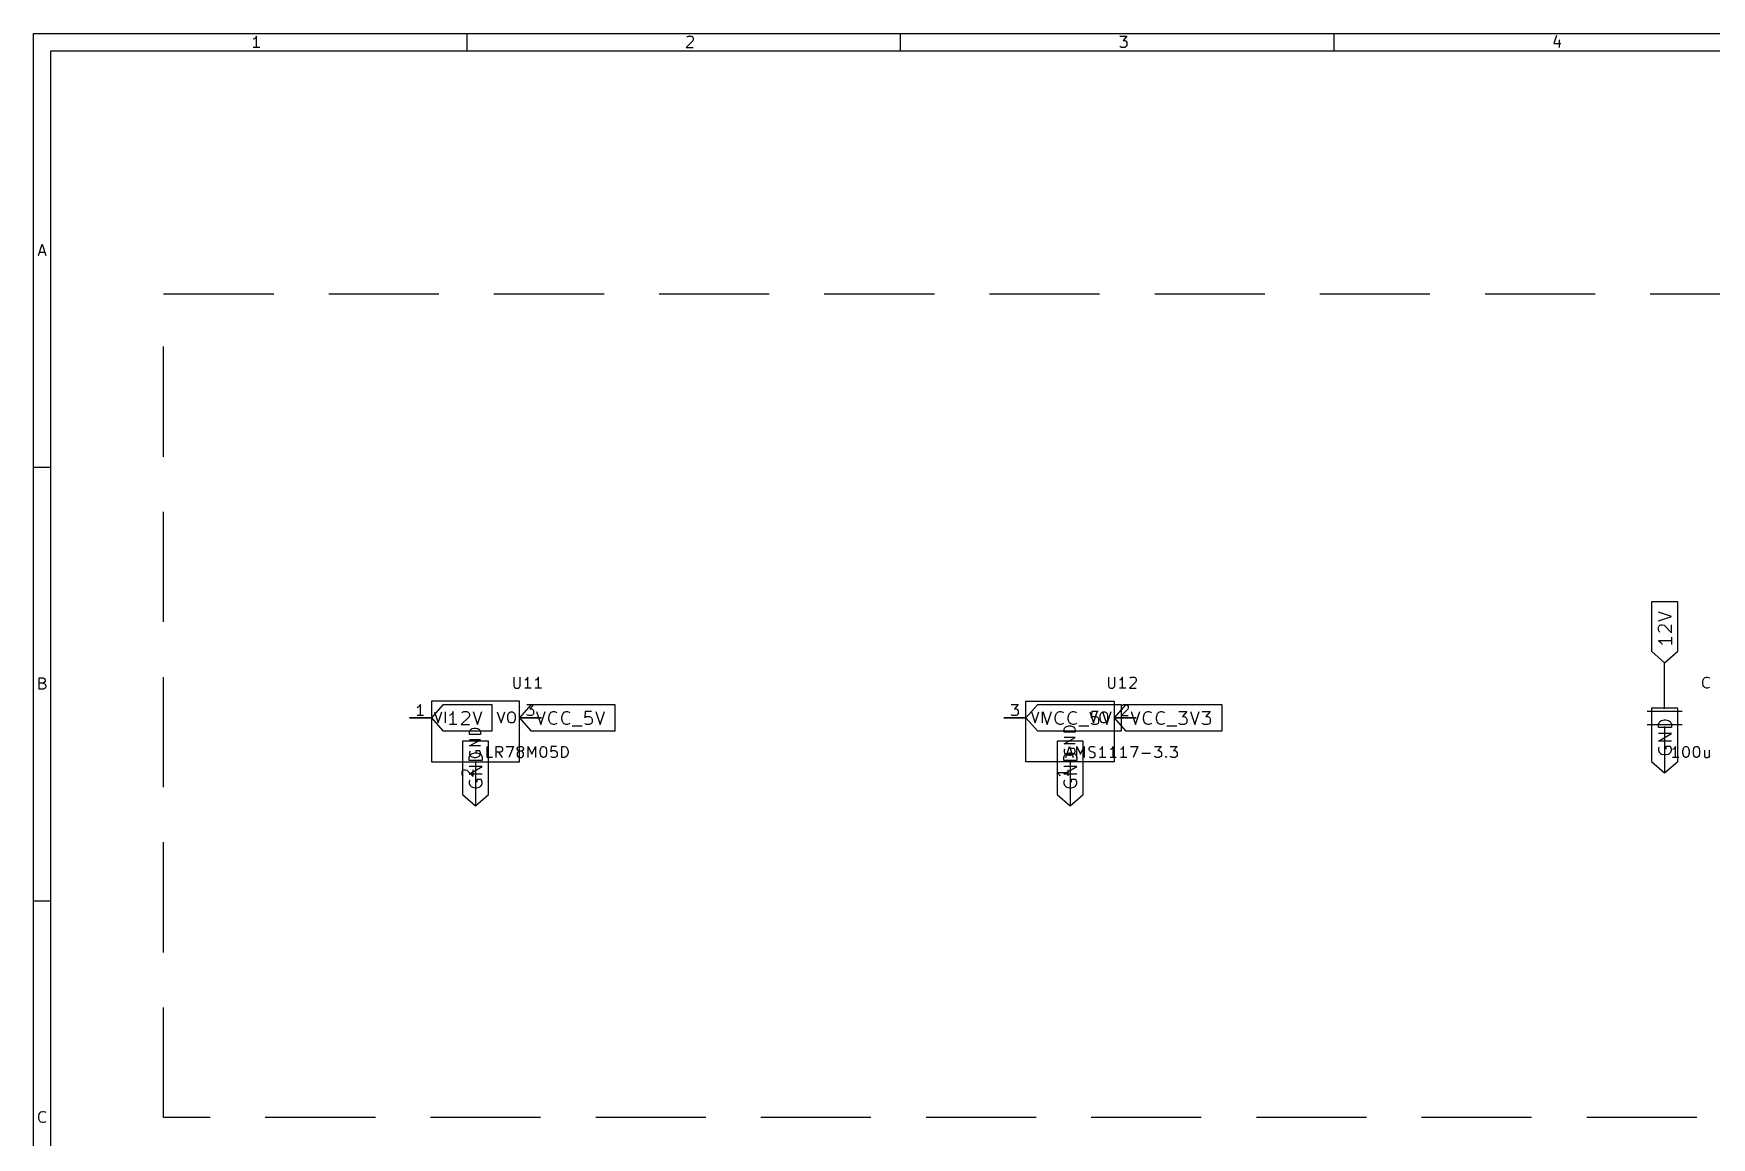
# Model space of a CAD drawing. Extents: x 0.4 to 37.4, y -23 to -0.4.
# Drawn here: x 0.39 to 8.01, y -5.41 to -0.39 of the extents above; entities that cross this region are included whole.
import ezdxf

# ---------------------------------------------------------------- set-up
doc = ezdxf.new("R2010")
doc.units = 0
doc.header["$MEASUREMENT"] = 0
doc.linetypes.add('DASHED', pattern=[0.75, 0.5, -0.25])
for name, color, linetype in [('BLUE3', 171, 'CONTINUOUS'), ('CYAN2', 4, 'CONTINUOUS'), ('GREEN3', 91, 'CONTINUOUS'), ('LYELLOW', 51, 'CONTINUOUS'), ('RED2', 1, 'CONTINUOUS'), ('RED3', 11, 'CONTINUOUS')]:
    doc.layers.add(name, color=color, linetype=linetype)

msp = doc.modelspace()

# ---------------------------------------------------------------- linework, layer by layer
at = {"layer": 'BLUE3', "linetype": 'DASHED'}
for p, q in [((0.9843, -1.5748), (25.1961, -1.5748)), ((0.9843, -5.315), (0.9843, -1.5748)), ((25.1961, -5.315), (0.9843, -5.315))]:
    msp.add_line(p, q, dxfattribs=at)
at = {"layer": 'CYAN2', "linetype": 'CONTINUOUS'}
for p, q in [((2.5743, -3.3153), (2.5743, -3.3558)), ((2.6029, -3.3558), (2.6029, -3.3153)), ((2.6291, -3.3272), (2.6243, -3.3296)), ((2.6338, -3.3225), (2.6291, -3.3272)), ((2.6386, -3.3153), (2.6338, -3.3225)), ((2.6386, -3.3653), (2.6386, -3.3153)), ((2.6767, -3.3272), (2.6719, -3.3296)), ((2.6815, -3.3225), (2.6767, -3.3272)), ((2.6862, -3.3153), (2.6815, -3.3225)), ((2.6862, -3.3653), (2.6862, -3.3153)), ((5.2743, -3.3153), (5.2743, -3.3558)), ((5.3029, -3.3558), (5.3029, -3.3153)), ((5.3291, -3.3272), (5.3243, -3.3296)), ((5.3338, -3.3225), (5.3291, -3.3272)), ((5.3386, -3.3153), (5.3338, -3.3225)), ((5.3386, -3.3653), (5.3386, -3.3153)), ((5.3981, -3.3368), (5.3696, -3.3653)), ((5.3719, -3.3201), (5.3743, -3.3177)), ((5.3743, -3.3177), (5.3791, -3.3153)), ((5.3791, -3.3153), (5.391, -3.3153)), ((5.391, -3.3153), (5.3957, -3.3177)), ((5.3957, -3.3177), (5.3981, -3.3201)), ((5.3981, -3.3201), (5.4005, -3.3248)), ((5.4005, -3.3296), (5.3981, -3.3368)), ((5.4005, -3.3248), (5.4005, -3.3296)), ((7.9731, -3.3368), (7.9755, -3.3272)), ((7.9731, -3.3439), (7.9731, -3.3368)), ((7.9755, -3.3534), (7.9731, -3.3439)), ((7.9755, -3.3272), (7.9779, -3.3225)), ((7.9779, -3.3225), (7.9826, -3.3177)), ((7.9826, -3.3177), (7.9898, -3.3153)), ((7.9898, -3.3153), (7.9946, -3.3153)), ((7.9946, -3.3153), (8.0017, -3.3177)), ((8.0017, -3.3177), (8.0041, -3.3201)), ((2.5743, -3.3558), (2.5767, -3.3606)), ((2.5767, -3.3606), (2.5791, -3.3629)), ((2.5791, -3.3629), (2.5838, -3.3653)), ((2.5838, -3.3653), (2.5934, -3.3653)), ((2.5934, -3.3653), (2.5981, -3.3629)), ((2.5981, -3.3629), (2.6005, -3.3606)), ((2.6005, -3.3606), (2.6029, -3.3558)), ((2.6529, -3.3653), (2.6243, -3.3653)), ((2.7005, -3.3653), (2.6719, -3.3653)), ((5.2743, -3.3558), (5.2767, -3.3606)), ((5.2767, -3.3606), (5.2791, -3.3629)), ((5.2791, -3.3629), (5.2838, -3.3653)), ((5.2838, -3.3653), (5.2934, -3.3653)), ((5.2934, -3.3653), (5.2981, -3.3629)), ((5.2981, -3.3629), (5.3005, -3.3606)), ((5.3005, -3.3606), (5.3029, -3.3558)), ((5.3529, -3.3653), (5.3243, -3.3653)), ((5.3696, -3.3653), (5.4005, -3.3653)), ((7.9779, -3.3582), (7.9755, -3.3534)), ((7.9826, -3.3629), (7.9779, -3.3582)), ((7.9898, -3.3653), (7.9826, -3.3629)), ((7.9946, -3.3653), (7.9898, -3.3653)), ((8.0017, -3.3629), (7.9946, -3.3653)), ((8.0041, -3.3606), (8.0017, -3.3629)), ((2.2148, -3.4731), (2.2314, -3.5231)), ((2.2314, -3.5231), (2.2481, -3.4731)), ((2.2648, -3.5231), (2.2648, -3.4731)), ((2.4995, -3.4731), (2.5162, -3.5231)), ((2.5162, -3.5231), (2.5329, -3.4731)), ((2.5471, -3.4898), (2.5495, -3.4803)), ((2.5471, -3.5065), (2.5471, -3.4898)), ((2.5495, -3.4803), (2.5543, -3.4755)), ((2.5543, -3.4755), (2.559, -3.4731)), ((2.559, -3.4731), (2.5686, -3.4731)), ((2.5686, -3.4731), (2.5733, -3.4755)), ((2.5733, -3.4755), (2.5781, -3.4803)), ((2.5781, -3.4803), (2.5805, -3.4898)), ((2.5805, -3.4898), (2.5805, -3.5065)), ((4.9248, -3.4731), (4.9414, -3.5231)), ((4.9414, -3.5231), (4.9581, -3.4731)), ((4.9748, -3.5231), (4.9748, -3.4731)), ((5.1895, -3.4731), (5.2062, -3.5231)), ((5.2062, -3.5231), (5.2229, -3.4731)), ((5.2371, -3.4898), (5.2395, -3.4803)), ((5.2371, -3.5065), (5.2371, -3.4898)), ((5.2395, -3.4803), (5.2443, -3.4755)), ((5.2443, -3.4755), (5.249, -3.4731)), ((5.249, -3.4731), (5.2586, -3.4731)), ((5.2586, -3.4731), (5.2633, -3.4755)), ((5.2633, -3.4755), (5.2681, -3.4803)), ((5.2681, -3.4803), (5.2705, -3.4898)), ((5.2705, -3.4898), (5.2705, -3.5065)), ((2.3731, -3.5638), (2.3755, -3.5567)), ((2.3731, -3.5757), (2.3731, -3.5638)), ((2.4231, -3.5757), (2.3731, -3.5757)), ((2.3755, -3.5567), (2.3803, -3.5519)), ((2.3803, -3.5519), (2.385, -3.5495)), ((2.385, -3.5495), (2.3946, -3.5471)), ((2.3946, -3.5471), (2.4017, -3.5471)), ((2.4017, -3.5471), (2.4112, -3.5495)), ((2.4112, -3.5495), (2.416, -3.5519)), ((2.416, -3.5519), (2.4208, -3.5567)), ((2.4208, -3.5567), (2.4231, -3.5638)), ((2.4231, -3.5638), (2.4231, -3.5757)), ((2.5495, -3.516), (2.5471, -3.5065)), ((2.5543, -3.5208), (2.5495, -3.516)), ((2.559, -3.5231), (2.5543, -3.5208)), ((2.5686, -3.5231), (2.559, -3.5231)), ((2.5733, -3.5208), (2.5686, -3.5231)), ((2.5781, -3.516), (2.5733, -3.5208)), ((2.5805, -3.5065), (2.5781, -3.516)), ((5.0731, -3.5538), (5.0755, -3.5467)), ((5.0731, -3.5657), (5.0731, -3.5538)), ((5.1231, -3.5657), (5.0731, -3.5657)), ((5.0755, -3.5467), (5.0803, -3.5419)), ((5.0803, -3.5419), (5.085, -3.5395)), ((5.085, -3.5395), (5.0946, -3.5371)), ((5.0946, -3.5371), (5.1017, -3.5371)), ((5.1017, -3.5371), (5.1112, -3.5395)), ((5.1112, -3.5395), (5.116, -3.5419)), ((5.116, -3.5419), (5.1208, -3.5467)), ((5.1208, -3.5467), (5.1231, -3.5538)), ((5.1231, -3.5538), (5.1231, -3.5657)), ((5.2395, -3.516), (5.2371, -3.5065)), ((5.2443, -3.5208), (5.2395, -3.516)), ((5.249, -3.5231), (5.2443, -3.5208)), ((5.2586, -3.5231), (5.249, -3.5231)), ((5.2633, -3.5208), (5.2586, -3.5231)), ((5.2681, -3.516), (5.2633, -3.5208)), ((5.2705, -3.5065), (5.2681, -3.516)), ((2.3731, -3.6281), (2.4231, -3.5995)), ((2.4231, -3.5995), (2.3731, -3.5995)), ((2.4231, -3.6281), (2.3731, -3.6281)), ((2.3755, -3.6519), (2.3731, -3.6567)), ((2.3731, -3.6567), (2.3731, -3.6638)), ((2.4184, -3.6495), (2.4017, -3.6495)), ((2.4017, -3.6495), (2.4017, -3.659)), ((2.4208, -3.6519), (2.4184, -3.6495)), ((2.4231, -3.659), (2.4208, -3.6519)), ((2.4541, -3.6803), (2.4541, -3.6303)), ((2.4946, -3.6803), (2.4946, -3.6303)), ((2.4946, -3.6303), (2.5136, -3.6303)), ((2.5136, -3.6565), (2.4946, -3.6565)), ((2.5231, -3.6803), (2.5065, -3.6565)), ((2.5136, -3.6303), (2.5184, -3.6327)), ((2.5184, -3.6541), (2.5136, -3.6565)), ((2.5184, -3.6327), (2.5207, -3.635)), ((2.5207, -3.6517), (2.5184, -3.6541)), ((2.5207, -3.635), (2.5231, -3.6398)), ((2.5231, -3.647), (2.5207, -3.6517)), ((2.5231, -3.6398), (2.5231, -3.647)), ((2.5398, -3.6303), (2.5731, -3.6303)), ((2.5731, -3.6303), (2.5517, -3.6803)), ((2.5898, -3.6398), (2.5922, -3.635)), ((2.5898, -3.6422), (2.5898, -3.6398)), ((2.5922, -3.647), (2.5898, -3.6422)), ((2.5922, -3.6565), (2.5898, -3.6612)), ((2.5922, -3.635), (2.5946, -3.6327)), ((2.5946, -3.6493), (2.5922, -3.647)), ((2.5946, -3.6541), (2.5922, -3.6565)), ((2.5946, -3.6327), (2.5993, -3.6303)), ((2.5993, -3.6517), (2.5946, -3.6493)), ((2.5993, -3.6517), (2.5946, -3.6541)), ((2.5993, -3.6303), (2.6088, -3.6303)), ((2.6088, -3.6517), (2.5993, -3.6517)), ((2.6088, -3.6303), (2.6136, -3.6327)), ((2.6136, -3.6493), (2.6088, -3.6517)), ((2.6136, -3.6541), (2.6088, -3.6517)), ((2.6136, -3.6327), (2.616, -3.635)), ((2.616, -3.647), (2.6136, -3.6493)), ((2.616, -3.6565), (2.6136, -3.6541)), ((2.616, -3.635), (2.6184, -3.6398)), ((2.6184, -3.6422), (2.616, -3.647)), ((2.6184, -3.6612), (2.616, -3.6565)), ((2.6184, -3.6398), (2.6184, -3.6422)), ((2.6398, -3.6803), (2.6398, -3.6303)), ((2.6398, -3.6303), (2.6565, -3.666)), ((2.6565, -3.666), (2.6731, -3.6303)), ((2.6731, -3.6303), (2.6731, -3.6803)), ((2.6946, -3.6493), (2.6969, -3.6398)), ((2.6946, -3.6612), (2.6946, -3.6493)), ((2.6969, -3.6398), (2.6993, -3.635)), ((2.6993, -3.635), (2.7017, -3.6327)), ((2.7017, -3.6327), (2.7065, -3.6303)), ((2.7065, -3.6303), (2.7112, -3.6303)), ((2.7112, -3.6303), (2.716, -3.6327)), ((2.716, -3.6327), (2.7184, -3.635)), ((2.7184, -3.635), (2.7207, -3.6398)), ((2.7207, -3.6398), (2.7231, -3.6493)), ((2.7231, -3.6493), (2.7231, -3.6612)), ((2.7446, -3.6303), (2.7422, -3.6541)), ((2.7422, -3.6541), (2.7446, -3.6517)), ((2.7684, -3.6303), (2.7446, -3.6303)), ((2.7446, -3.6517), (2.7493, -3.6493)), ((2.7493, -3.6493), (2.7612, -3.6493)), ((2.7612, -3.6493), (2.766, -3.6517)), ((2.766, -3.6517), (2.7684, -3.6541)), ((2.7684, -3.6541), (2.7707, -3.6589)), ((2.7922, -3.6803), (2.7922, -3.6303)), ((2.7922, -3.6303), (2.8041, -3.6303)), ((2.8041, -3.6303), (2.8112, -3.6327)), ((2.8112, -3.6327), (2.816, -3.6374)), ((2.816, -3.6374), (2.8184, -3.6422)), ((2.8184, -3.6422), (2.8207, -3.6517)), ((2.8207, -3.6517), (2.8207, -3.6589)), ((5.0731, -3.6181), (5.1231, -3.5895)), ((5.1231, -3.5895), (5.0731, -3.5895)), ((5.1231, -3.6181), (5.0731, -3.6181)), ((5.0755, -3.6419), (5.0731, -3.6467)), ((5.0731, -3.6467), (5.0731, -3.6538)), ((5.0731, -3.6538), (5.0755, -3.6609)), ((5.0815, -3.6803), (5.0981, -3.6303)), ((5.0981, -3.6303), (5.1148, -3.6803)), ((5.1184, -3.6395), (5.1017, -3.6395)), ((5.1017, -3.6395), (5.1017, -3.649)), ((5.1208, -3.6419), (5.1184, -3.6395)), ((5.1231, -3.649), (5.1208, -3.6419)), ((5.1208, -3.6609), (5.1231, -3.6538)), ((5.1231, -3.6538), (5.1231, -3.649)), ((5.1315, -3.6803), (5.1315, -3.6303)), ((5.1315, -3.6303), (5.1481, -3.666)), ((5.1481, -3.666), (5.1648, -3.6303)), ((5.1648, -3.6303), (5.1648, -3.6803)), ((5.1862, -3.6398), (5.1886, -3.635)), ((5.1862, -3.6446), (5.1862, -3.6398)), ((5.1886, -3.6493), (5.1862, -3.6446)), ((5.1886, -3.635), (5.191, -3.6327)), ((5.191, -3.6517), (5.1886, -3.6493)), ((5.191, -3.6327), (5.1957, -3.6303)), ((5.1957, -3.6541), (5.191, -3.6517)), ((5.1957, -3.6303), (5.2076, -3.6303)), ((5.2053, -3.6565), (5.1957, -3.6541)), ((5.21, -3.6589), (5.2053, -3.6565)), ((5.2076, -3.6303), (5.2148, -3.6327)), ((5.2386, -3.6422), (5.2338, -3.6446)), ((5.2434, -3.6374), (5.2386, -3.6422)), ((5.2481, -3.6303), (5.2434, -3.6374)), ((5.2481, -3.6803), (5.2481, -3.6303)), ((5.2862, -3.6422), (5.2815, -3.6446)), ((5.291, -3.6374), (5.2862, -3.6422)), ((5.2957, -3.6303), (5.291, -3.6374)), ((5.2957, -3.6803), (5.2957, -3.6303)), ((5.3338, -3.6422), (5.3291, -3.6446)), ((5.3386, -3.6374), (5.3338, -3.6422)), ((5.3434, -3.6303), (5.3386, -3.6374)), ((5.3434, -3.6803), (5.3434, -3.6303)), ((5.3743, -3.6303), (5.4076, -3.6303)), ((5.4076, -3.6303), (5.3862, -3.6803)), ((5.4838, -3.6303), (5.5148, -3.6303)), ((5.5148, -3.6303), (5.4981, -3.6493)), ((5.4981, -3.6493), (5.5053, -3.6493)), ((5.5053, -3.6493), (5.51, -3.6517)), ((5.51, -3.6517), (5.5124, -3.6541)), ((5.5124, -3.6541), (5.5148, -3.6589)), ((5.5553, -3.6303), (5.5862, -3.6303)), ((5.5862, -3.6303), (5.5696, -3.6493)), ((5.5696, -3.6493), (5.5767, -3.6493)), ((5.5767, -3.6493), (5.5815, -3.6517)), ((5.5815, -3.6517), (5.5838, -3.6541)), ((5.5838, -3.6541), (5.5862, -3.6589)), ((7.8398, -3.6422), (7.835, -3.6446)), ((7.8446, -3.6374), (7.8398, -3.6422)), ((7.8493, -3.6303), (7.8446, -3.6374)), ((7.8493, -3.6803), (7.8493, -3.6303)), ((7.8826, -3.6493), (7.885, -3.6398)), ((7.8826, -3.6612), (7.8826, -3.6493)), ((7.885, -3.6398), (7.8874, -3.635)), ((7.8874, -3.635), (7.8898, -3.6327)), ((7.8898, -3.6327), (7.8946, -3.6303)), ((7.8946, -3.6303), (7.8993, -3.6303)), ((7.8993, -3.6303), (7.9041, -3.6327)), ((7.9041, -3.6327), (7.9065, -3.635)), ((7.9065, -3.635), (7.9088, -3.6398)), ((7.9088, -3.6398), (7.9112, -3.6493)), ((7.9112, -3.6493), (7.9112, -3.6612)), ((7.9303, -3.6493), (7.9326, -3.6398)), ((7.9303, -3.6612), (7.9303, -3.6493)), ((7.9326, -3.6398), (7.935, -3.635)), ((7.935, -3.635), (7.9374, -3.6327)), ((7.9374, -3.6327), (7.9422, -3.6303)), ((7.9422, -3.6303), (7.9469, -3.6303)), ((7.9469, -3.6303), (7.9517, -3.6327)), ((7.9517, -3.6327), (7.9541, -3.635)), ((7.9541, -3.635), (7.9565, -3.6398)), ((7.9565, -3.6398), (7.9588, -3.6493)), ((7.9588, -3.6493), (7.9588, -3.6612)), ((7.9803, -3.647), (7.9803, -3.6731)), ((8.0017, -3.647), (8.0017, -3.6803)), ((2.3731, -3.6638), (2.3755, -3.6709)), ((2.3755, -3.6709), (2.3803, -3.6757)), ((2.3803, -3.6757), (2.385, -3.6781)), ((2.385, -3.6781), (2.3946, -3.6805)), ((2.3946, -3.6805), (2.4017, -3.6805)), ((2.4017, -3.6805), (2.4112, -3.6781)), ((2.4112, -3.6781), (2.416, -3.6757)), ((2.416, -3.6757), (2.4208, -3.6709)), ((2.4208, -3.6709), (2.4231, -3.6638)), ((2.4231, -3.6638), (2.4231, -3.659)), ((2.4779, -3.6803), (2.4541, -3.6803)), ((2.5898, -3.6612), (2.5898, -3.6708)), ((2.5898, -3.6708), (2.5922, -3.6755)), ((2.5922, -3.6755), (2.5946, -3.6779)), ((2.5946, -3.6779), (2.5993, -3.6803)), ((2.5993, -3.6803), (2.6088, -3.6803)), ((2.6088, -3.6803), (2.6136, -3.6779)), ((2.6136, -3.6779), (2.616, -3.6755)), ((2.616, -3.6755), (2.6184, -3.6708)), ((2.6184, -3.6708), (2.6184, -3.6612)), ((2.6969, -3.6708), (2.6946, -3.6612)), ((2.6993, -3.6755), (2.6969, -3.6708)), ((2.7017, -3.6779), (2.6993, -3.6755)), ((2.7065, -3.6803), (2.7017, -3.6779)), ((2.7112, -3.6803), (2.7065, -3.6803)), ((2.716, -3.6779), (2.7112, -3.6803)), ((2.7184, -3.6755), (2.716, -3.6779)), ((2.7207, -3.6708), (2.7184, -3.6755)), ((2.7231, -3.6612), (2.7207, -3.6708)), ((2.7446, -3.6779), (2.7422, -3.6755)), ((2.7493, -3.6803), (2.7446, -3.6779)), ((2.7612, -3.6803), (2.7493, -3.6803)), ((2.766, -3.6779), (2.7612, -3.6803)), ((2.7684, -3.6755), (2.766, -3.6779)), ((2.7707, -3.6708), (2.7684, -3.6755)), ((2.7707, -3.6589), (2.7707, -3.6708)), ((2.8041, -3.6803), (2.7922, -3.6803)), ((2.8112, -3.6779), (2.8041, -3.6803)), ((2.816, -3.6731), (2.8112, -3.6779)), ((2.8184, -3.6684), (2.816, -3.6731)), ((2.8207, -3.6589), (2.8184, -3.6684)), ((5.0755, -3.6609), (5.0803, -3.6657)), ((5.0803, -3.6657), (5.085, -3.6681)), ((5.085, -3.6681), (5.0946, -3.6705)), ((5.0862, -3.666), (5.11, -3.666)), ((5.0946, -3.6705), (5.1017, -3.6705)), ((5.1017, -3.6705), (5.1112, -3.6681)), ((5.1112, -3.6681), (5.116, -3.6657)), ((5.116, -3.6657), (5.1208, -3.6609)), ((5.1862, -3.6779), (5.1934, -3.6803)), ((5.1934, -3.6803), (5.2053, -3.6803)), ((5.2053, -3.6803), (5.21, -3.6779)), ((5.2124, -3.6612), (5.21, -3.6589)), ((5.21, -3.6779), (5.2124, -3.6755)), ((5.2148, -3.666), (5.2124, -3.6612)), ((5.2124, -3.6755), (5.2148, -3.6708)), ((5.2148, -3.6708), (5.2148, -3.666)), ((5.2624, -3.6803), (5.2338, -3.6803)), ((5.31, -3.6803), (5.2815, -3.6803)), ((5.3576, -3.6803), (5.3291, -3.6803)), ((5.4267, -3.6612), (5.4648, -3.6612)), ((5.4862, -3.6779), (5.4838, -3.6755)), ((5.491, -3.6803), (5.4862, -3.6779)), ((5.5053, -3.6803), (5.491, -3.6803)), ((5.51, -3.6779), (5.5053, -3.6803)), ((5.5124, -3.6755), (5.51, -3.6779)), ((5.5148, -3.6708), (5.5124, -3.6755)), ((5.5148, -3.6589), (5.5148, -3.6708)), ((5.5338, -3.6779), (5.5362, -3.6755)), ((5.5362, -3.6803), (5.5338, -3.6779)), ((5.5362, -3.6755), (5.5386, -3.6779)), ((5.5362, -3.6755), (5.5362, -3.6803)), ((5.5386, -3.6779), (5.5362, -3.6803)), ((5.5576, -3.6779), (5.5553, -3.6755)), ((5.5624, -3.6803), (5.5576, -3.6779)), ((5.5767, -3.6803), (5.5624, -3.6803)), ((5.5815, -3.6779), (5.5767, -3.6803)), ((5.5838, -3.6755), (5.5815, -3.6779)), ((5.5862, -3.6708), (5.5838, -3.6755)), ((5.5862, -3.6589), (5.5862, -3.6708)), ((7.8636, -3.6803), (7.835, -3.6803)), ((7.885, -3.6708), (7.8826, -3.6612)), ((7.8874, -3.6755), (7.885, -3.6708)), ((7.8898, -3.6779), (7.8874, -3.6755)), ((7.8946, -3.6803), (7.8898, -3.6779)), ((7.8993, -3.6803), (7.8946, -3.6803)), ((7.9041, -3.6779), (7.8993, -3.6803)), ((7.9065, -3.6755), (7.9041, -3.6779)), ((7.9088, -3.6708), (7.9065, -3.6755)), ((7.9112, -3.6612), (7.9088, -3.6708)), ((7.9326, -3.6708), (7.9303, -3.6612)), ((7.935, -3.6755), (7.9326, -3.6708)), ((7.9374, -3.6779), (7.935, -3.6755)), ((7.9422, -3.6803), (7.9374, -3.6779)), ((7.9469, -3.6803), (7.9422, -3.6803)), ((7.9517, -3.6779), (7.9469, -3.6803)), ((7.9541, -3.6755), (7.9517, -3.6779)), ((7.9565, -3.6708), (7.9541, -3.6755)), ((7.9588, -3.6612), (7.9565, -3.6708)), ((7.9803, -3.6731), (7.9826, -3.6779)), ((7.9826, -3.6779), (7.9874, -3.6803)), ((7.9874, -3.6803), (7.9946, -3.6803)), ((7.9946, -3.6803), (7.9993, -3.6779)), ((7.9993, -3.6779), (8.0017, -3.6755))]:
    msp.add_line(p, q, dxfattribs=at)
at = {"layer": 'GREEN3', "linetype": 'CONTINUOUS'}
for p, q in [((7.8, -3.35), (7.8, -3.25)), ((2.1, -3.5), (2.2, -3.5)), ((2.7, -3.5), (2.6, -3.5)), ((4.8, -3.5), (4.9, -3.5)), ((5.4, -3.5), (5.3, -3.5)), ((7.8, -3.65), (7.8, -3.75)), ((2.4, -3.8), (2.4, -3.9)), ((5.1, -3.8), (5.1, -3.9))]:
    msp.add_line(p, q, dxfattribs=at)
at = {"layer": 'LYELLOW', "linetype": 'CONTINUOUS'}
for p, q in [((2.2, -3.425), (2.2, -3.7)), ((2.6, -3.425), (2.2, -3.425)), ((2.6, -3.7), (2.6, -3.425)), ((4.9, -3.7), (4.9, -3.425)), ((4.9, -3.425), (5.3, -3.425)), ((5.3, -3.425), (5.3, -3.7)), ((2.2, -3.7), (2.6, -3.7)), ((5.3, -3.7), (4.9, -3.7))]:
    msp.add_line(p, q, dxfattribs=at)
at = {"layer": 'RED2', "linetype": 'CONTINUOUS'}
for p, q in [((0.3937, -0.3937), (32.7165, -0.3937)), ((0.3937, -22.9921), (0.3937, -0.3937)), ((1.3965, -0.4174), (1.3916, -0.4199)), ((1.4208, -0.4564), (1.3916, -0.4564)), ((1.4013, -0.4126), (1.3965, -0.4174)), ((1.4062, -0.4053), (1.4013, -0.4126)), ((1.4062, -0.4564), (1.4062, -0.4053)), ((2.3622, -0.4724), (2.3622, -0.3937)), ((3.3869, -0.4272), (3.3576, -0.4564)), ((3.3576, -0.4564), (3.3893, -0.4564)), ((3.3601, -0.4101), (3.3625, -0.4077)), ((3.3625, -0.4077), (3.3674, -0.4053)), ((3.3674, -0.4053), (3.3796, -0.4053)), ((3.3796, -0.4053), (3.3845, -0.4077)), ((3.3845, -0.4077), (3.3869, -0.4101)), ((3.3869, -0.4101), (3.3893, -0.415)), ((3.3893, -0.4199), (3.3869, -0.4272)), ((3.3893, -0.415), (3.3893, -0.4199)), ((4.3307, -0.4724), (4.3307, -0.3937)), ((5.3262, -0.4053), (5.3578, -0.4053)), ((5.3286, -0.454), (5.3262, -0.4516)), ((5.3335, -0.4564), (5.3286, -0.454)), ((5.3481, -0.4564), (5.3335, -0.4564)), ((5.3578, -0.4053), (5.3408, -0.4248)), ((5.3408, -0.4248), (5.3481, -0.4248)), ((5.3481, -0.4248), (5.353, -0.4272)), ((5.353, -0.454), (5.3481, -0.4564)), ((5.353, -0.4272), (5.3554, -0.4296)), ((5.3554, -0.4516), (5.353, -0.454)), ((5.3554, -0.4296), (5.3578, -0.4345)), ((5.3578, -0.4467), (5.3554, -0.4516)), ((5.3578, -0.4345), (5.3578, -0.4467)), ((6.2992, -0.4724), (6.2992, -0.3937)), ((7.3093, -0.4028), (7.2971, -0.4394)), ((7.2971, -0.4394), (7.3288, -0.4394)), ((7.3215, -0.4223), (7.3215, -0.4564)), ((0.4724, -0.4724), (32.6378, -0.4724)), ((0.4724, -22.9134), (0.4724, -0.4724)), ((0.416, -1.4013), (0.4331, -1.3501)), ((0.4331, -1.3501), (0.4501, -1.4013)), ((0.4209, -1.3867), (0.4453, -1.3867)), ((0.3937, -2.3622), (0.4724, -2.3622)), ((7.8, -2.9732), (7.7409, -2.9732)), ((7.7409, -2.9732), (7.7409, -3.1983)), ((7.8312, -3.0409), (7.7721, -3.0212)), ((7.7721, -3.0606), (7.8312, -3.0409)), ((7.8591, -2.9732), (7.8, -2.9732)), ((7.8591, -3.1983), (7.8591, -2.9732)), ((7.7721, -3.0887), (7.7749, -3.0831)), ((7.7721, -3.1028), (7.7721, -3.0887)), ((7.7749, -3.1084), (7.7721, -3.1028)), ((7.7749, -3.0831), (7.7777, -3.0803)), ((7.7777, -3.1112), (7.7749, -3.1084)), ((7.7777, -3.0803), (7.7833, -3.0775)), ((7.7833, -3.0775), (7.789, -3.0775)), ((7.789, -3.0775), (7.7974, -3.0803)), ((7.7974, -3.0803), (7.8312, -3.114)), ((7.8312, -3.114), (7.8312, -3.0775)), ((7.7409, -3.1983), (7.8, -3.25)), ((7.8312, -3.1506), (7.7721, -3.1506)), ((7.7721, -3.1506), (7.7805, -3.1562)), ((7.7805, -3.1562), (7.7862, -3.1618)), ((7.7862, -3.1618), (7.789, -3.1675)), ((7.8, -3.25), (7.8591, -3.1983)), ((7.8312, -3.1337), (7.8312, -3.1675)), ((0.4197, -3.3698), (0.4197, -3.3186)), ((0.4197, -3.3186), (0.4367, -3.3186)), ((0.4367, -3.343), (0.4197, -3.343)), ((0.4367, -3.3186), (0.4416, -3.3211)), ((0.4416, -3.3406), (0.4367, -3.343)), ((0.4367, -3.343), (0.444, -3.3455)), ((0.4416, -3.3211), (0.444, -3.3235)), ((0.444, -3.3381), (0.4416, -3.3406)), ((0.444, -3.3235), (0.4465, -3.3284)), ((0.4465, -3.3333), (0.444, -3.3381)), ((0.444, -3.3455), (0.4465, -3.3479)), ((0.4465, -3.3284), (0.4465, -3.3333)), ((0.4465, -3.3479), (0.4489, -3.3528)), ((7.8, -3.46), (7.8, -3.35)), ((0.4392, -3.3698), (0.4197, -3.3698)), ((0.444, -3.3674), (0.4392, -3.3698)), ((0.4465, -3.365), (0.444, -3.3674)), ((0.4489, -3.3601), (0.4465, -3.365)), ((0.4489, -3.3528), (0.4489, -3.3601)), ((2.2, -3.425), (2.2, -3.7)), ((2.6, -3.425), (2.2, -3.425)), ((2.6, -3.7), (2.6, -3.425)), ((4.9, -3.7), (4.9, -3.425)), ((4.9, -3.425), (5.3, -3.425)), ((5.3, -3.425), (5.3, -3.7)), ((2.2, -3.5), (2.1, -3.5)), ((2.2517, -3.4409), (2.2, -3.5)), ((2.2, -3.5), (2.2517, -3.5591)), ((2.4768, -3.4409), (2.2517, -3.4409)), ((2.2882, -3.4862), (2.2825, -3.489)), ((2.2938, -3.4805), (2.2882, -3.4862)), ((2.2994, -3.4721), (2.2938, -3.4805)), ((2.2994, -3.5312), (2.2994, -3.4721)), ((2.3697, -3.4974), (2.336, -3.5312)), ((2.3388, -3.4777), (2.3416, -3.4749)), ((2.3416, -3.4749), (2.3472, -3.4721)), ((2.3472, -3.4721), (2.3613, -3.4721)), ((2.3613, -3.4721), (2.3669, -3.4749)), ((2.3669, -3.4749), (2.3697, -3.4777)), ((2.3697, -3.4777), (2.3725, -3.4833)), ((2.3725, -3.489), (2.3697, -3.4974)), ((2.3725, -3.4833), (2.3725, -3.489)), ((2.3894, -3.4721), (2.4091, -3.5312)), ((2.4091, -3.5312), (2.4288, -3.4721)), ((2.4768, -3.5), (2.4768, -3.4409)), ((2.4768, -3.5591), (2.4768, -3.5)), ((2.6517, -3.4409), (2.6, -3.5)), ((2.6, -3.5), (2.7, -3.5)), ((2.6, -3.5), (2.6517, -3.5591)), ((3.0343, -3.4409), (2.6517, -3.4409)), ((2.6769, -3.4721), (2.6966, -3.5312)), ((2.6966, -3.5312), (2.7163, -3.4721)), ((2.7332, -3.4974), (2.736, -3.4862)), ((2.7332, -3.5058), (2.7332, -3.4974)), ((2.736, -3.4862), (2.7388, -3.4805)), ((2.7388, -3.4805), (2.7444, -3.4749)), ((2.7444, -3.4749), (2.7528, -3.4721)), ((2.7528, -3.4721), (2.7585, -3.4721)), ((2.7585, -3.4721), (2.7669, -3.4749)), ((2.7669, -3.4749), (2.7697, -3.4777)), ((2.7922, -3.4974), (2.795, -3.4862)), ((2.7922, -3.5058), (2.7922, -3.4974)), ((2.795, -3.4862), (2.7978, -3.4805)), ((2.7978, -3.4805), (2.8035, -3.4749)), ((2.8035, -3.4749), (2.8119, -3.4721)), ((2.8119, -3.4721), (2.8175, -3.4721)), ((2.8175, -3.4721), (2.826, -3.4749)), ((2.826, -3.4749), (2.8288, -3.4777)), ((2.8991, -3.4721), (2.8963, -3.5002)), ((2.8963, -3.5002), (2.8991, -3.4974)), ((2.9272, -3.4721), (2.8991, -3.4721)), ((2.8991, -3.4974), (2.9047, -3.4946)), ((2.9047, -3.4946), (2.9188, -3.4946)), ((2.9188, -3.4946), (2.9244, -3.4974)), ((2.9244, -3.4974), (2.9272, -3.5002)), ((2.9272, -3.5002), (2.93, -3.5058)), ((2.9469, -3.4721), (2.9666, -3.5312)), ((2.9666, -3.5312), (2.9863, -3.4721)), ((3.0343, -3.5), (3.0343, -3.4409)), ((3.0343, -3.5591), (3.0343, -3.5)), ((4.9, -3.5), (4.8, -3.5)), ((4.9517, -3.4409), (4.9, -3.5)), ((4.9, -3.5), (4.9517, -3.5591)), ((5.3343, -3.4409), (4.9517, -3.4409)), ((4.9769, -3.4721), (4.9966, -3.5312)), ((4.9966, -3.5312), (5.0163, -3.4721)), ((5.0332, -3.4974), (5.036, -3.4862)), ((5.0332, -3.5058), (5.0332, -3.4974)), ((5.036, -3.4862), (5.0388, -3.4805)), ((5.0388, -3.4805), (5.0444, -3.4749)), ((5.0444, -3.4749), (5.0528, -3.4721)), ((5.0528, -3.4721), (5.0585, -3.4721)), ((5.0585, -3.4721), (5.0669, -3.4749)), ((5.0669, -3.4749), (5.0697, -3.4777)), ((5.0922, -3.4974), (5.095, -3.4862)), ((5.0922, -3.5058), (5.0922, -3.4974)), ((5.095, -3.4862), (5.0978, -3.4805)), ((5.0978, -3.4805), (5.1035, -3.4749)), ((5.1035, -3.4749), (5.1119, -3.4721)), ((5.1119, -3.4721), (5.1175, -3.4721)), ((5.1175, -3.4721), (5.126, -3.4749)), ((5.126, -3.4749), (5.1288, -3.4777)), ((5.1991, -3.4721), (5.1963, -3.5002)), ((5.1963, -3.5002), (5.1991, -3.4974)), ((5.2272, -3.4721), (5.1991, -3.4721)), ((5.1991, -3.4974), (5.2047, -3.4946)), ((5.2047, -3.4946), (5.2188, -3.4946)), ((5.2188, -3.4946), (5.2244, -3.4974)), ((5.2244, -3.4974), (5.2272, -3.5002)), ((5.2272, -3.5002), (5.23, -3.5058)), ((5.2469, -3.4721), (5.2666, -3.5312)), ((5.2666, -3.5312), (5.2863, -3.4721)), ((5.3517, -3.4409), (5.3, -3.5)), ((5.3, -3.5), (5.4, -3.5)), ((5.3, -3.5), (5.3517, -3.5591)), ((5.3343, -3.5), (5.3343, -3.4409)), ((5.3343, -3.5591), (5.3343, -3.5)), ((5.7905, -3.4409), (5.3517, -3.4409)), ((5.3769, -3.4721), (5.3966, -3.5312)), ((5.3966, -3.5312), (5.4163, -3.4721)), ((5.4332, -3.4974), (5.436, -3.4862)), ((5.4332, -3.5058), (5.4332, -3.4974)), ((5.436, -3.4862), (5.4388, -3.4805)), ((5.4388, -3.4805), (5.4444, -3.4749)), ((5.4444, -3.4749), (5.4528, -3.4721)), ((5.4528, -3.4721), (5.4585, -3.4721)), ((5.4585, -3.4721), (5.4669, -3.4749)), ((5.4669, -3.4749), (5.4697, -3.4777)), ((5.4922, -3.4974), (5.495, -3.4862)), ((5.4922, -3.5058), (5.4922, -3.4974)), ((5.495, -3.4862), (5.4978, -3.4805)), ((5.4978, -3.4805), (5.5035, -3.4749)), ((5.5035, -3.4749), (5.5119, -3.4721)), ((5.5119, -3.4721), (5.5175, -3.4721)), ((5.5175, -3.4721), (5.526, -3.4749)), ((5.526, -3.4749), (5.5288, -3.4777)), ((5.5934, -3.4721), (5.63, -3.4721)), ((5.63, -3.4721), (5.6103, -3.4946)), ((5.6103, -3.4946), (5.6188, -3.4946)), ((5.6188, -3.4946), (5.6244, -3.4974)), ((5.6244, -3.4974), (5.6272, -3.5002)), ((5.6272, -3.5002), (5.63, -3.5058)), ((5.6469, -3.4721), (5.6666, -3.5312)), ((5.6666, -3.5312), (5.6863, -3.4721)), ((5.7003, -3.4721), (5.7369, -3.4721)), ((5.7369, -3.4721), (5.7172, -3.4946)), ((5.7172, -3.4946), (5.7256, -3.4946)), ((5.7256, -3.4946), (5.7312, -3.4974)), ((5.7312, -3.4974), (5.7341, -3.5002)), ((5.7341, -3.5002), (5.7369, -3.5058)), ((5.7905, -3.5), (5.7905, -3.4409)), ((5.7905, -3.5591), (5.7905, -3.5)), ((7.72, -3.47), (7.88, -3.47)), ((7.8, -3.4563), (7.7409, -3.4563)), ((7.7409, -3.4563), (7.7409, -3.6983)), ((7.8591, -3.4563), (7.8, -3.4563)), ((7.8591, -3.6983), (7.8591, -3.4563)), ((2.2517, -3.5591), (2.4768, -3.5591)), ((2.3163, -3.5312), (2.2825, -3.5312)), ((2.336, -3.5312), (2.3725, -3.5312)), ((2.6517, -3.5591), (3.0343, -3.5591)), ((2.736, -3.5171), (2.7332, -3.5058)), ((2.7388, -3.5227), (2.736, -3.5171)), ((2.7444, -3.5283), (2.7388, -3.5227)), ((2.7528, -3.5312), (2.7444, -3.5283)), ((2.7585, -3.5312), (2.7528, -3.5312)), ((2.7669, -3.5283), (2.7585, -3.5312)), ((2.7697, -3.5255), (2.7669, -3.5283)), ((2.795, -3.5171), (2.7922, -3.5058)), ((2.7978, -3.5227), (2.795, -3.5171)), ((2.8035, -3.5283), (2.7978, -3.5227)), ((2.8119, -3.5312), (2.8035, -3.5283)), ((2.8175, -3.5312), (2.8119, -3.5312)), ((2.826, -3.5283), (2.8175, -3.5312)), ((2.8288, -3.5255), (2.826, -3.5283)), ((2.84, -3.5368), (2.885, -3.5368)), ((2.8991, -3.5283), (2.8963, -3.5255)), ((2.9047, -3.5312), (2.8991, -3.5283)), ((2.9188, -3.5312), (2.9047, -3.5312)), ((2.9244, -3.5283), (2.9188, -3.5312)), ((2.9272, -3.5255), (2.9244, -3.5283)), ((2.93, -3.5199), (2.9272, -3.5255)), ((2.93, -3.5058), (2.93, -3.5199)), ((4.9517, -3.5591), (5.3343, -3.5591)), ((5.036, -3.5171), (5.0332, -3.5058)), ((5.0388, -3.5227), (5.036, -3.5171)), ((5.0444, -3.5283), (5.0388, -3.5227)), ((5.0528, -3.5312), (5.0444, -3.5283)), ((5.0585, -3.5312), (5.0528, -3.5312)), ((5.0669, -3.5283), (5.0585, -3.5312)), ((5.0697, -3.5255), (5.0669, -3.5283)), ((5.095, -3.5171), (5.0922, -3.5058)), ((5.0978, -3.5227), (5.095, -3.5171)), ((5.1035, -3.5283), (5.0978, -3.5227)), ((5.1119, -3.5312), (5.1035, -3.5283)), ((5.1175, -3.5312), (5.1119, -3.5312)), ((5.126, -3.5283), (5.1175, -3.5312)), ((5.1288, -3.5255), (5.126, -3.5283)), ((5.14, -3.5368), (5.185, -3.5368)), ((5.1991, -3.5283), (5.1963, -3.5255)), ((5.2047, -3.5312), (5.1991, -3.5283)), ((5.2188, -3.5312), (5.2047, -3.5312)), ((5.2244, -3.5283), (5.2188, -3.5312)), ((5.2272, -3.5255), (5.2244, -3.5283)), ((5.23, -3.5199), (5.2272, -3.5255)), ((5.23, -3.5058), (5.23, -3.5199)), ((5.3517, -3.5591), (5.7905, -3.5591)), ((5.436, -3.5171), (5.4332, -3.5058)), ((5.4388, -3.5227), (5.436, -3.5171)), ((5.4444, -3.5283), (5.4388, -3.5227)), ((5.4528, -3.5312), (5.4444, -3.5283)), ((5.4585, -3.5312), (5.4528, -3.5312)), ((5.4669, -3.5283), (5.4585, -3.5312)), ((5.4697, -3.5255), (5.4669, -3.5283)), ((5.495, -3.5171), (5.4922, -3.5058)), ((5.4978, -3.5227), (5.495, -3.5171)), ((5.5035, -3.5283), (5.4978, -3.5227)), ((5.5119, -3.5312), (5.5035, -3.5283)), ((5.5175, -3.5312), (5.5119, -3.5312)), ((5.526, -3.5283), (5.5175, -3.5312)), ((5.5288, -3.5255), (5.526, -3.5283)), ((5.54, -3.5368), (5.585, -3.5368)), ((5.5963, -3.5283), (5.5934, -3.5255)), ((5.6019, -3.5312), (5.5963, -3.5283)), ((5.6188, -3.5312), (5.6019, -3.5312)), ((5.6244, -3.5283), (5.6188, -3.5312)), ((5.6272, -3.5255), (5.6244, -3.5283)), ((5.63, -3.5199), (5.6272, -3.5255)), ((5.63, -3.5058), (5.63, -3.5199)), ((5.7031, -3.5283), (5.7003, -3.5255)), ((5.7087, -3.5312), (5.7031, -3.5283)), ((5.7256, -3.5312), (5.7087, -3.5312)), ((5.7312, -3.5283), (5.7256, -3.5312)), ((5.7341, -3.5255), (5.7312, -3.5283)), ((5.7369, -3.5199), (5.7341, -3.5255)), ((5.7369, -3.5058), (5.7369, -3.5199)), ((7.72, -3.53), (7.88, -3.53)), ((7.7721, -3.5297), (7.7749, -3.5212)), ((7.7721, -3.5437), (7.7721, -3.5297)), ((7.8312, -3.5437), (7.7721, -3.5437)), ((7.7721, -3.6056), (7.8312, -3.5718)), ((7.8312, -3.5718), (7.7721, -3.5718)), ((7.7749, -3.5212), (7.7805, -3.5156)), ((7.7805, -3.5156), (7.7862, -3.5128)), ((7.7862, -3.5128), (7.7974, -3.51)), ((7.7974, -3.51), (7.8058, -3.51)), ((7.8, -3.54), (7.8, -3.65)), ((7.8058, -3.51), (7.8171, -3.5128)), ((7.8171, -3.5128), (7.8227, -3.5156)), ((7.8227, -3.5156), (7.8283, -3.5212)), ((7.8283, -3.5212), (7.8312, -3.5297)), ((7.8312, -3.5297), (7.8312, -3.5437)), ((2.4, -3.6063), (2.3409, -3.6063)), ((2.3409, -3.6063), (2.3409, -3.8483)), ((2.4591, -3.6063), (2.4, -3.6063)), ((2.4591, -3.8483), (2.4591, -3.6063)), ((5.1, -3.6063), (5.0409, -3.6063)), ((5.0409, -3.6063), (5.0409, -3.8483)), ((5.1591, -3.6063), (5.1, -3.6063)), ((5.1591, -3.8483), (5.1591, -3.6063)), ((7.8312, -3.6056), (7.7721, -3.6056)), ((7.7749, -3.6337), (7.7721, -3.6393)), ((7.7721, -3.6393), (7.7721, -3.6478)), ((7.7721, -3.6478), (7.7749, -3.6562)), ((7.7749, -3.6562), (7.7805, -3.6618)), ((7.8255, -3.6309), (7.8058, -3.6309)), ((7.8058, -3.6309), (7.8058, -3.6421)), ((7.8227, -3.6618), (7.8283, -3.6562)), ((7.8283, -3.6337), (7.8255, -3.6309)), ((7.8312, -3.6421), (7.8283, -3.6337)), ((7.8283, -3.6562), (7.8312, -3.6478)), ((7.8312, -3.6478), (7.8312, -3.6421)), ((2.2, -3.7), (2.6, -3.7)), ((2.3721, -3.6797), (2.3749, -3.6712)), ((2.3721, -3.6937), (2.3721, -3.6797)), ((2.4312, -3.6937), (2.3721, -3.6937)), ((2.3721, -3.7556), (2.4312, -3.7218)), ((2.4312, -3.7218), (2.3721, -3.7218)), ((2.3749, -3.6712), (2.3805, -3.6656)), ((2.3805, -3.6656), (2.3862, -3.6628)), ((2.3862, -3.6628), (2.3974, -3.66)), ((2.3974, -3.66), (2.4058, -3.66)), ((2.4, -3.7), (2.4, -3.8)), ((2.4058, -3.66), (2.4171, -3.6628)), ((2.4171, -3.6628), (2.4227, -3.6656)), ((2.4227, -3.6656), (2.4283, -3.6712)), ((2.4283, -3.6712), (2.4312, -3.6797)), ((2.4312, -3.6797), (2.4312, -3.6937)), ((5.3, -3.7), (4.9, -3.7)), ((5.0721, -3.6797), (5.0749, -3.6712)), ((5.0721, -3.6937), (5.0721, -3.6797)), ((5.1312, -3.6937), (5.0721, -3.6937)), ((5.0721, -3.7556), (5.1312, -3.7218)), ((5.1312, -3.7218), (5.0721, -3.7218)), ((5.0749, -3.6712), (5.0805, -3.6656)), ((5.0805, -3.6656), (5.0862, -3.6628)), ((5.0862, -3.6628), (5.0974, -3.66)), ((5.0974, -3.66), (5.1058, -3.66)), ((5.1, -3.7), (5.1, -3.8)), ((5.1058, -3.66), (5.1171, -3.6628)), ((5.1171, -3.6628), (5.1227, -3.6656)), ((5.1227, -3.6656), (5.1283, -3.6712)), ((5.1283, -3.6712), (5.1312, -3.6797)), ((5.1312, -3.6797), (5.1312, -3.6937)), ((7.7409, -3.6983), (7.8, -3.75)), ((7.7805, -3.6618), (7.7862, -3.6646)), ((7.7862, -3.6646), (7.7974, -3.6675)), ((7.7974, -3.6675), (7.8058, -3.6675)), ((7.8, -3.75), (7.8591, -3.6983)), ((7.8058, -3.6675), (7.8171, -3.6646)), ((7.8171, -3.6646), (7.8227, -3.6618)), ((2.4312, -3.7556), (2.3721, -3.7556)), ((2.3749, -3.7837), (2.3721, -3.7893)), ((2.3721, -3.7893), (2.3721, -3.7978)), ((2.3721, -3.7978), (2.3749, -3.8062)), ((2.3749, -3.8062), (2.3805, -3.8118)), ((2.4255, -3.7809), (2.4058, -3.7809)), ((2.4058, -3.7809), (2.4058, -3.7921)), ((2.4227, -3.8118), (2.4283, -3.8062)), ((2.4283, -3.7837), (2.4255, -3.7809)), ((2.4312, -3.7921), (2.4283, -3.7837)), ((2.4283, -3.8062), (2.4312, -3.7978)), ((2.4312, -3.7978), (2.4312, -3.7921)), ((5.1312, -3.7556), (5.0721, -3.7556)), ((5.0749, -3.7837), (5.0721, -3.7893)), ((5.0721, -3.7893), (5.0721, -3.7978)), ((5.0721, -3.7978), (5.0749, -3.8062)), ((5.0749, -3.8062), (5.0805, -3.8118)), ((5.1255, -3.7809), (5.1058, -3.7809)), ((5.1058, -3.7809), (5.1058, -3.7921)), ((5.1227, -3.8118), (5.1283, -3.8062)), ((5.1283, -3.7837), (5.1255, -3.7809)), ((5.1312, -3.7921), (5.1283, -3.7837)), ((5.1283, -3.8062), (5.1312, -3.7978)), ((5.1312, -3.7978), (5.1312, -3.7921)), ((2.3409, -3.8483), (2.4, -3.9)), ((2.3805, -3.8118), (2.3862, -3.8146)), ((2.3862, -3.8146), (2.3974, -3.8175)), ((2.3974, -3.8175), (2.4058, -3.8175)), ((2.4, -3.9), (2.4591, -3.8483)), ((2.4058, -3.8175), (2.4171, -3.8146)), ((2.4171, -3.8146), (2.4227, -3.8118)), ((5.0409, -3.8483), (5.1, -3.9)), ((5.0805, -3.8118), (5.0862, -3.8146)), ((5.0862, -3.8146), (5.0974, -3.8175)), ((5.0974, -3.8175), (5.1058, -3.8175)), ((5.1, -3.9), (5.1591, -3.8483)), ((5.1058, -3.8175), (5.1171, -3.8146)), ((5.1171, -3.8146), (5.1227, -3.8118)), ((0.3937, -4.3307), (0.4724, -4.3307)), ((0.4172, -5.3091), (0.4197, -5.2993)), ((0.4172, -5.3164), (0.4172, -5.3091)), ((0.4197, -5.3261), (0.4172, -5.3164)), ((0.4197, -5.2993), (0.4221, -5.2945)), ((0.4221, -5.331), (0.4197, -5.3261)), ((0.4221, -5.2945), (0.427, -5.2896)), ((0.427, -5.3359), (0.4221, -5.331)), ((0.427, -5.2896), (0.4343, -5.2872)), ((0.4343, -5.2872), (0.4392, -5.2872)), ((0.4392, -5.2872), (0.4465, -5.2896)), ((0.4465, -5.2896), (0.4489, -5.292)), ((0.4343, -5.3383), (0.427, -5.3359)), ((0.4392, -5.3383), (0.4343, -5.3383)), ((0.4465, -5.3359), (0.4392, -5.3383)), ((0.4489, -5.3335), (0.4465, -5.3359))]:
    msp.add_line(p, q, dxfattribs=at)
at = {"layer": 'RED3', "linetype": 'CONTINUOUS'}
for p, q in [((2.1405, -3.4518), (2.1357, -3.4542)), ((2.1643, -3.4899), (2.1357, -3.4899)), ((2.1452, -3.447), (2.1405, -3.4518)), ((2.15, -3.4399), (2.1452, -3.447)), ((2.15, -3.4899), (2.15, -3.4399)), ((2.6333, -3.4399), (2.6643, -3.4399)), ((2.6357, -3.4875), (2.6333, -3.4851)), ((2.6405, -3.4899), (2.6357, -3.4875)), ((2.6548, -3.4899), (2.6405, -3.4899)), ((2.6643, -3.4399), (2.6476, -3.4589)), ((2.6476, -3.4589), (2.6548, -3.4589)), ((2.6548, -3.4589), (2.6595, -3.4613)), ((2.6595, -3.4875), (2.6548, -3.4899)), ((2.6595, -3.4613), (2.6619, -3.4637)), ((2.6619, -3.4851), (2.6595, -3.4875)), ((2.6619, -3.4637), (2.6643, -3.4684)), ((2.6643, -3.4804), (2.6619, -3.4851)), ((2.6643, -3.4684), (2.6643, -3.4804)), ((4.8333, -3.4399), (4.8643, -3.4399)), ((4.8357, -3.4875), (4.8333, -3.4851)), ((4.8405, -3.4899), (4.8357, -3.4875)), ((4.8548, -3.4899), (4.8405, -3.4899)), ((4.8643, -3.4399), (4.8476, -3.4589)), ((4.8476, -3.4589), (4.8548, -3.4589)), ((4.8548, -3.4589), (4.8595, -3.4613)), ((4.8595, -3.4875), (4.8548, -3.4899)), ((4.8595, -3.4613), (4.8619, -3.4637)), ((4.8619, -3.4851), (4.8595, -3.4875)), ((4.8619, -3.4637), (4.8643, -3.4684)), ((4.8643, -3.4804), (4.8619, -3.4851)), ((4.8643, -3.4684), (4.8643, -3.4804)), ((5.3619, -3.4613), (5.3333, -3.4899)), ((5.3333, -3.4899), (5.3643, -3.4899)), ((5.3357, -3.4446), (5.3381, -3.4423)), ((5.3381, -3.4423), (5.3429, -3.4399)), ((5.3429, -3.4399), (5.3548, -3.4399)), ((5.3548, -3.4399), (5.3595, -3.4423)), ((5.3595, -3.4423), (5.3619, -3.4446)), ((5.3619, -3.4446), (5.3643, -3.4494)), ((5.3643, -3.4542), (5.3619, -3.4613)), ((5.3643, -3.4494), (5.3643, -3.4542)), ((2.3399, -3.7452), (2.3423, -3.7405)), ((2.3399, -3.7571), (2.3399, -3.7452)), ((2.3423, -3.7619), (2.3399, -3.7571)), ((2.3423, -3.7405), (2.3446, -3.7381)), ((2.3446, -3.7643), (2.3423, -3.7619)), ((2.3446, -3.7381), (2.3494, -3.7357)), ((2.3494, -3.7357), (2.3542, -3.7357)), ((2.3542, -3.7357), (2.3613, -3.7381)), ((2.3613, -3.7381), (2.3899, -3.7667)), ((2.3899, -3.7667), (2.3899, -3.7357)), ((5.0899, -3.75), (5.0399, -3.75)), ((5.0399, -3.75), (5.047, -3.7548)), ((5.047, -3.7548), (5.0518, -3.7595)), ((5.0518, -3.7595), (5.0542, -3.7643)), ((5.0899, -3.7357), (5.0899, -3.7643))]:
    msp.add_line(p, q, dxfattribs=at)

doc.saveas('drawing.dxf')
